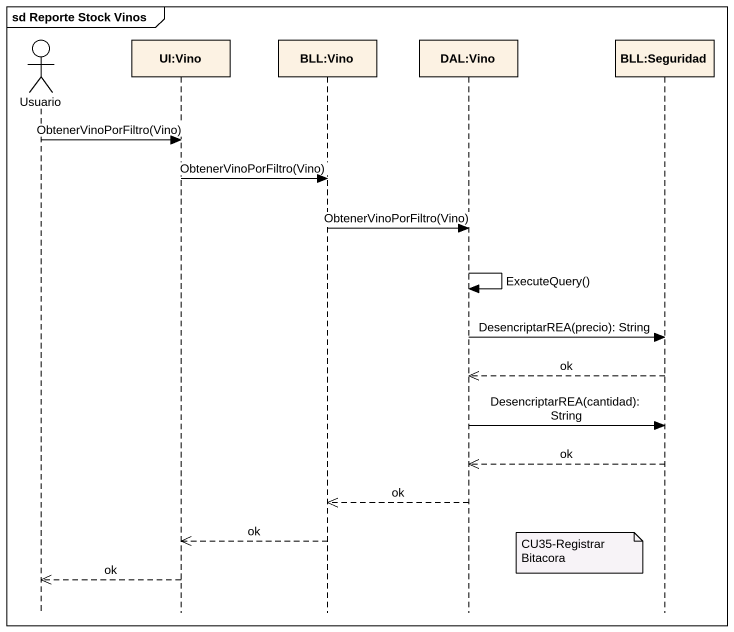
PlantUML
@startuml
mainframe sd Reporte Stock Vinos
hide footbox
actor Usuario
participant "UI:Vino" as UI_Vino
participant "BLL:Vino" as BLL_Vino
participant "DAL:Vino" as DAL_Vino
participant "BLL:Seguridad" as BLL_Seguridad

Usuario -> UI_Vino : ObtenerVinoPorFiltro(Vino)
UI_Vino -> BLL_Vino : ObtenerVinoPorFiltro(Vino)
BLL_Vino -> DAL_Vino : ObtenerVinoPorFiltro(Vino)
DAL_Vino -> DAL_Vino : ExecuteQuery()
DAL_Vino -> BLL_Seguridad : DesencriptarREA(precio): String
BLL_Seguridad -->> DAL_Vino : ok
DAL_Vino -> BLL_Seguridad : DesencriptarREA(cantidad): String
BLL_Seguridad -->> DAL_Vino : ok
DAL_Vino -->> BLL_Vino : ok
BLL_Vino -->> UI_Vino : ok
note left of BLL_Seguridad : CU35-Registrar Bitacora
UI_Vino -->> Usuario : ok
@enduml
